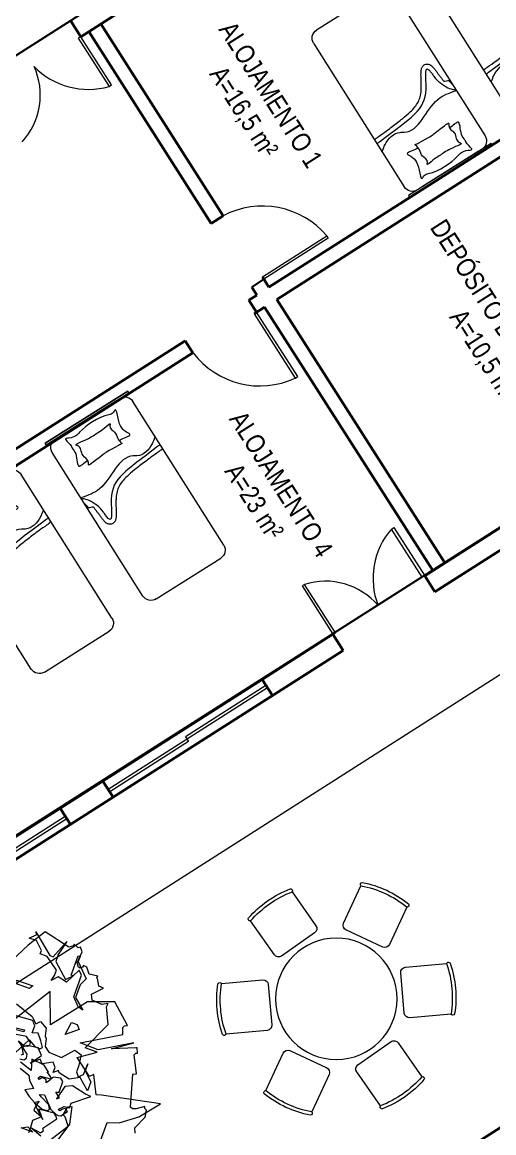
# Model space of a CAD drawing. Header units: metres. Extents: x -71 to 881, y -503 to 661.
# Drawn here: x 153.09 to 158.03, y 534.42 to 546.05 of the extents above; entities that cross this region are included whole.
import ezdxf

# ---------------------------------------------------------------- set-up
doc = ezdxf.new("R2010")
doc.units = ezdxf.units.M
doc.linetypes.add('ACAD_ISO02W100', pattern=[15, 12, -3])
for name, color, linetype, lineweight in [('02. Paredes', 6, 'Continuous', 30), ('03. Esquadria janelas', 2, 'Continuous', 15), ('03. Esquadria Porta', 2, 'Continuous', 15), ('04. Pisos', 8, 'Continuous', 5), ('05. Textos', 5, 'Continuous', 0), ('07. Mobiliário', 51, 'Continuous', 5), ('08. Projeção', 1, 'ACAD_ISO02W100', 5)]:
    doc.layers.add(name, color=color, linetype=linetype, lineweight=lineweight)
doc.layers.add('ARBRE', color=100, linetype='Continuous', lineweight=13, true_color=0x00ff3f)
doc.styles.add('ESC 1.100', font='ARIALN.TTF', dxfattribs={"height": 0.2})

# ---------------------------------------------------------------- blocks, each defined once
blk = doc.blocks.new('WMF2', base_point=(0, 0.01))
at = {"color": 251, "lineweight": 0, "true_color": 0x636466}
for points in [[(81.23, -212.64), (86.45, -202.37)], [(40.43, -164.26), (40.42, -170.12), (36.91, -171.27), (31.95, -175.08), (27.13, -180.99), (44.83, -177.37), (46.41, -176.96), (49.12, -182.48), (50.2, -181.46), (55.69, -185.68), (50.55, -189.17), (54.41, -189.22), (50.23, -198.2), (52.48, -203.12), (52.39, -204.21), (54.12, -203.26), (57.28, -203.53), (58.15, -205.15), (55.25, -208.11), (56.89, -208.24), (57.74, -209.97), (58.25, -210.45), (58.2, -211), (60.88, -210.67), (62.28, -212.43), (63.37, -212.54), (63.42, -211.98), (64, -211.48), (64.56, -211.53), (65.45, -212.71), (65.14, -216.33), (66.13, -217.51), (66.73, -217.02), (68.24, -217.69), (68.28, -217.15), (69.45, -216.26), (77.76, -218.17), (81.23, -212.64), (81.23, -212.64)], [(31.37, -170.03), (31.94, -171.46), (30.17, -175.61), (30.45, -177.74), (31.15, -178.04), (31.35, -178.56), (33.6, -177.07), (34.61, -176.66), (35.32, -176.96), (38.04, -186.65), (37.02, -187.05), (39.7, -192.27), (39.35, -192.88), (38.94, -193.04), (39.56, -194.57), (39.97, -194.4), (46.81, -191.62), (41.05, -195.63), (50.47, -189.97), (56.38, -190.15), (44.99, -196.88), (45.76, -198.84), (45.47, -199.54), (44.55, -199.92), (50.64, -205.39), (58.51, -202.62), (66.66, -192.17), (70.16, -201.76), (80.62, -185.19)], [(57.9, -159.41), (61.78, -160.83), (58.66, -160.38), (58.28, -160.48), (57.75, -161.18), (58.26, -161.95), (55.2, -166.06), (55.75, -166.8), (56.5, -167.36), (60.96, -166.95), (61.31, -166.89), (59.77, -164.96), (59.07, -164.44), (62, -167.02), (62.51, -167.79), (63.26, -168.35), (60.34, -167.25), (58.66, -167.5), (58.28, -168), (58.89, -169.15), (61.9, -170.7), (62.6, -171.21), (61.18, -171.65), (57.84, -168.06), (55.81, -167.24), (55.17, -167.15), (54.29, -167.27), (52.87, -169.18), (53.82, -169.88), (54.6, -169.37), (55.15, -168.63), (55.66, -169.01), (54.32, -170.26), (52.66, -170.5), (52.66, -171.97), (47.81, -175.9), (49.56, -176.04), (54.15, -177.07), (56.26, -176.06), (57.34, -171.75), (56.54, -172.31), (58.19, -173.55), (57.21, -173.91), (57.26, -177.31), (58.26, -178.06), (60.53, -177.56), (61.17, -176.18), (61.91, -175.17), (62.25, -176.19), (63.37, -176.26), (63.72, -176.21), (64.28, -175.46), (64.78, -175.83), (64.22, -176.58), (61.08, -176.8), (60.89, -177.07), (62.8, -178.48), (62.37, -178.54), (64.31, -180), (68.46, -180.44), (67.52, -177.18), (71.39, -178.5)], [(71.95, -179.32), (70.65, -179.51), (70.12, -180.21), (70.34, -181.46), (74.19, -184.37), (72.12, -183.59), (70.89, -183.77), (70.51, -184.27), (70.59, -185.1), (72.3, -186.38), (76.95, -185.71)], [(70.82, -176.69), (67.68, -175.65), (66.98, -174.25), (64.97, -172.31), (67.26, -170.98), (65.32, -169.52), (63.26, -168.35), (62.04, -169.25), (62.51, -167.79), (62.6, -166.17), (59.77, -164.96), (61.9, -163.05), (61.78, -160.83), (61.83, -159.09)], [(56.45, -156.83), (51.18, -165.09), (52.99, -167.49), (53.79, -167.78), (53.24, -170.6), (52.14, -171.11), (51.01, -165.85), (52.98, -159.15), (54.67, -154.45), (56.12, -154.97), (56.45, -156.83), (56.45, -156.83)], [(62.6, -160.74), (60.66, -159.76), (64.44, -159.76), (62.6, -160.74), (62.6, -160.74)], [(52.76, -180.21), (55.75, -178.63), (59.24, -179.37), (59.71, -180), (60.98, -178.83), (60.92, -180.53), (62.07, -181.8), (65.07, -180.21), (66.12, -181.35), (68.53, -179.14), (66.06, -182.57), (67.81, -184.35), (71.26, -183.89), (72.51, -182.83), (71.38, -180.95), (72, -180.48)], [(73.83, -180.56), (71.19, -185.7), (68.92, -184.4), (67.21, -184.32), (66.57, -184.91), (67.73, -186.66), (69.36, -188.54), (71.08, -188), (71, -190.33), (72.16, -191.6), (77.42, -191.2)], [(77.57, -187.67), (73.52, -188.11), (73.54, -187.51), (77.6, -187.05)], [(78.5, -194.76), (72.73, -192.72), (70.97, -190.94), (69.83, -192.11), (67.56, -190.81), (67.04, -188.46), (66.45, -187.83), (65.94, -185.49), (64.29, -184.21), (60.16, -184.05), (57.09, -187.45), (54.82, -186.75), (54.35, -183.2), (54.41, -181.49), (53.37, -180.24), (52.1, -181.39), (51.95, -184.94), (52.04, -182.63), (49.22, -180.06), (49.34, -177.15), (52.76, -180.21), (52.76, -180.21)], [(59.05, -195.06), (57.96, -193.84), (61.5, -190.92), (60.89, -195.06), (59.05, -195.06), (59.05, -195.06)], [(62.92, -202.64), (62.92, -209.57), (64.13, -210.8), (66.44, -206.05), (69.38, -206.67), (71.07, -204.94), (70.59, -206.67), (70.59, -208.49), (74.6, -211.4), (76.92, -211.4), (76.92, -212.49), (79.35, -214.81), (81.66, -214.81), (79.84, -216.64), (80.44, -217.25), (73.99, -211.89), (72.89, -211.89), (70.59, -217.73), (71.68, -213.12), (71.68, -210.8), (67.05, -206.67), (65.23, -208.49), (65.83, -208.49), (65.83, -214.81), (65.23, -214.81), (65.23, -213.12), (61.21, -208.97), (62.31, -206.67), (62.31, -202.64), (58.89, -199.71), (60.6, -200.21), (62.92, -202.64), (62.92, -202.64)], [(80.95, -201.5), (75.73, -201.5), (76.34, -200.42), (80.95, -200.42), (80.95, -201.5), (80.95, -201.5)]]:
    blk.add_lwpolyline(points, dxfattribs=at)
blk = doc.blocks.new('camasolteiro02')
for p, q in [((51.1, 0), (-51.1, 0)), ((-51.1, 0), (51.1, 0)), ((-51.1, -2), (-51.1, 0)), ((51.1, -2), (51.1, 0)), ((40, -2), (-51.1, -2)), ((35, -2), (-35, -2)), ((51.1, -2), (-34.1, -2)), ((-50, -190), (-50, -12)), ((50, -190), (50, -12)), ((40, -200), (-40, -200))]:
    blk.add_line(p, q)
for centre, radius, start, end in [((-40, -12), 10, 90, 180), ((40, -12), 10, 0, 90), ((-49, -57.4), 1.23, 90, 142.8431), ((49.1, -69.7), 1.23, 39.6145, 90), ((-40, -190), 10, 180, 270), ((40, -190), 10, 270, 0)]:
    blk.add_arc(centre, radius, start, end)
for points, knots in [([(-15.9, -39), (-16.7, -38.9), (-21.1, -38.7), (-30.8, -41.7), (-24.6, -32.2), (-24.2, -25), (-32.2, -7.2), (-25.5, -11.9), (-11.6, -6.3), (9.3, -7.2), (22.1, -11.9), (31.1, -6.5), (31, -7.8), (30.6, -11.1), (29.4, -14.9), (30.1, -21.2), (28.5, -27.9), (37.9, -40.6), (28.3, -39.2), (25.2, -38.9), (23.1, -38.9), (23, -38.9)], [81.687104, 81.687104, 81.687104, 81.687104, 84.303092, 94.490265, 95.821174, 114.974443, 124.217806, 127.994946, 132.672535, 168.407907, 181.157056, 185.083873, 185.083873, 185.083873, 194.913874, 196.95947, 203.804533, 217.332123, 221.076914, 227.501963, 227.635262, 227.635262, 227.635262, 227.635262]), ([(-12.6, -42.9), (-14.1, -43), (-15.5, -43.2), (-17, -43.3), (-16.9, -43), (-16, -40.9), (-15.4, -35.9), (-18.1, -28.7), (-13.3, -22.6), (-18.2, -18.5), (-7.8, -20.1), (1.6, -20), (11.3, -20.4), (26.3, -17.4), (22.4, -21.5), (22.9, -26.1), (25.9, -32.8), (21.3, -39), (26.3, -44.5), (21.9, -44), (0.5, -41.9), (-12.6, -42.9)], [128.109957, 128.109957, 128.109957, 128.109957, 133.877174, 133.877174, 133.877174, 134.700022, 140.852367, 148.288711, 156.818578, 158.771961, 161.075668, 177.368653, 194.033089, 200.69833, 202.514132, 207.842433, 213.9765, 223.65884, 225.88537, 231.073357, 231.878679, 231.878679, 231.878679, 231.878679]), ([(-50, -64.8), (-49.4, -65.6), (-5, -69.7), (19.9, -66.9), (37.6, -114.5), (38, -91.4), (39.4, -84.5), (43.9, -75.4), (47.1, -71.4), (49.8, -69.5), (49.3, -69), (49.2, -68.7), (49.1, -68.5)], [1.179138, 1.179138, 1.179138, 1.179138, 4.278979, 98.140229, 150.29156, 154.194563, 163.809696, 172.228699, 179.388193, 179.916356, 180.434462, 181.065997, 181.065997, 181.065997, 181.065997]), ([(-50, -70.4), (-50, -70.4), (-49.9, -70.4), (-49.3, -70.6), (-48.7, -70.7), (-48.1, -70.8), (-47.9, -70.8), (-47.5, -70.8), (-47.4, -70.8), (-46.9, -70.9), (-46.5, -70.9), (-45.4, -71), (-44.7, -71.1), (-42.5, -71.3), (-36.1, -71.4), (-32, -71.8), (-29.4, -72), (-22, -72.7), (-17.5, -73.1), (-9.5, -73.9), (-6, -74.4), (-0.3, -75.6), (2, -76.2), (6.1, -77.6), (8, -78.4), (11.4, -80.4), (13, -81.6), (16, -84.4), (17.5, -86.1), (19.4, -88.7), (19.8, -89.3), (20.7, -90.5), (21.1, -91.2), (22.5, -93.4), (23.5, -95.1), (25.2, -98.1), (26, -99.5), (27.3, -101.6), (27.8, -102.5), (28.8, -103.9), (29.2, -104.5), (29.9, -105.5), (30.2, -105.9), (30.9, -106.6), (31.2, -106.9), (31.9, -107.5), (32.3, -107.8), (33, -108.2), (33.4, -108.4), (34.3, -108.7), (34.7, -108.8), (35.7, -108.9), (36.2, -108.9), (37.3, -108.8), (37.8, -108.6), (38.8, -108.2), (39.3, -107.9), (40, -107.3), (40.3, -107), (40.8, -106.3), (41, -106), (41.4, -105.4), (41.5, -105.1), (41.9, -104.2), (42.1, -103.7), (42.4, -102.5), (42.5, -101.9), (42.7, -100.6), (42.7, -100), (42.8, -98.8), (42.9, -98.4), (42.9, -97.6), (42.9, -97.2), (42.9, -96.4), (43, -96.1), (43, -95.2), (43, -94.8), (43, -93.9), (43.1, -93.4), (43.2, -92.5), (43.2, -92), (43.4, -90.6), (43.5, -89.6), (43.7, -88), (43.8, -87.3), (43.9, -86.2), (43.9, -85.6), (44, -84.8), (44, -84.5), (44.1, -83.6), (44.1, -83), (49.1, -81.9), (49.1, -81.4), (49.2, -80), (49.2, -79.3), (49.4, -78), (49.5, -77.5), (49.6, -77), (49.7, -76.9), (49.8, -76.7), (49.8, -76.5), (49.9, -76.3), (50, -76.3), (50, -76.2)], [2.761415, 2.761415, 2.761415, 2.761415, 2.829206, 2.829206, 3.660886, 3.660886, 4.097157, 4.097157, 4.464162, 4.464162, 5.39152, 5.39152, 7.246236, 7.246236, 10.955667, 10.955667, 18.37453, 18.37453, 33.212255, 33.212255, 48.04998, 48.04998, 60.019504, 60.019504, 71.989027, 71.989027, 83.95855, 83.95855, 95.928074, 95.928074, 99.337206, 99.337206, 102.746339, 102.746339, 110.488091, 110.488091, 116.982094, 116.982094, 121.58744, 121.58744, 125.074699, 125.074699, 127.748544, 127.748544, 129.874348, 129.874348, 131.607074, 131.607074, 133.012182, 133.012182, 134.185572, 134.185572, 135.358962, 135.358962, 136.532352, 136.532352, 137.705742, 137.705742, 138.879132, 138.879132, 140.052522, 140.052522, 141.225912, 141.225912, 143.645822, 143.645822, 146.065732, 146.065732, 148.485642, 148.485642, 149.88036, 149.88036, 151.014889, 151.014889, 152.149417, 152.149417, 153.508303, 153.508303, 155.04767, 155.04767, 156.587038, 156.587038, 159.665773, 159.665773, 161.486893, 161.486893, 162.994551, 162.994551, 163.773757, 163.773757, 165.332168, 165.332168, 166.890579, 166.890579, 169.462976, 169.462976, 172.035372, 172.035372, 172.917822, 172.917822, 173.800272, 173.800272, 174.402112, 174.402112, 174.402112, 174.402112])]:
    blk.add_open_spline(points, degree=3, knots=knots)
blk.add_spline([(-49, -56.2), (-43.4, -60.3), (-23.1, -62.6), (-19.7, -60.5), (28.6, -70.8), (49.1, -68.5)], degree=3)
blk = doc.blocks.new('DCHARRND')
at = {"linetype": 'Continuous'}
for p, q in [((-10, -2.63815), (-10, -18.99995)), ((10, -18.99995), (10, -2.63815)), ((-8, -20.99995), (8, -20.99995))]:
    blk.add_line(p, q, dxfattribs=at)
for centre, radius, start, end in [((0, -41.272), 41.272, 75.97797, 104.022), ((-9.7697, -1.94695), 0.75323, 107.8005, 188.662), ((-9.8649, -2.00005), 0.65223, 185.3119, 258.05), ((0, -42.68032), 41.272, 75.97797, 104.022), ((9.7697, -1.94695), 0.75323, 351.338, 72.19953), ((9.865, -2.00005), 0.65223, 281.95, 354.6881), ((-8, -18.99995), 2, 180, 270), ((8, -18.99995), 2, 270, 0)]:
    blk.add_arc(centre, radius, start, end, dxfattribs=at)
blk = doc.blocks.new('TBL48D')
at = {"linetype": 'Continuous'}
blk.add_circle((0, 0), 24, dxfattribs=at)

msp = doc.modelspace()

# ---------------------------------------------------------------- linework, layer by layer
for p, q in [((155.603, 539.166), (155.71, 538.998)), ((153.933, 538.102), (154.041, 537.933))]:
    msp.add_line(p, q)
for points in [[(147.516, 542.193), (162.569, 551.795), (166.388, 545.809)], [(159.747, 549.757), (163.35, 544.109), (151.409, 536.505)]]:
    msp.add_lwpolyline(points)
at = {"layer": '02. Paredes'}
for p, q in [((158.171, 548.752), (153.702, 545.901)), ((153.595, 546.07), (153.702, 545.901)), ((153.913, 546.036), (155.196, 544.025)), ((159.932, 545.991), (155.674, 543.275)), ((153.787, 545.955), (155.069, 543.944)), ((155.755, 543.148), (158.504, 544.902)), ((155.196, 544.025), (155.069, 543.944)), ((155.621, 543.359), (155.494, 543.278)), ((155.621, 543.359), (155.494, 543.278)), ((155.605, 543.384), (155.674, 543.275)), ((155.674, 543.275), (155.621, 543.359)), ((155.494, 543.278), (155.548, 543.194)), ((155.548, 543.194), (155.464, 543.14)), ((155.544, 543.014), (155.464, 543.14)), ((155.544, 543.014), (155.464, 543.14)), ((155.755, 543.148), (157.516, 540.387)), ((155.629, 543.068), (155.519, 542.998)), ((155.629, 543.068), (157.39, 540.307)), ((154.798, 542.715), (151.94, 540.892)), ((154.878, 542.589), (154.798, 542.715)), ((154.878, 542.589), (149.634, 539.244)), ((159.514, 541.662), (157.306, 540.253)), ((159.622, 541.493), (157.413, 540.084)), ((168.962, 541.402), (154.077, 531.907)), ((157.39, 540.307), (157.306, 540.253)), ((157.306, 540.253), (157.413, 540.084)), ((156.344, 539.64), (155.603, 539.166)), ((156.344, 539.64), (156.452, 539.471)), ((156.452, 539.471), (154.041, 537.933)), ((155.603, 539.166), (151.817, 536.752)), ((155.603, 539.166), (155.71, 538.998)), ((153.486, 537.817), (153.594, 537.648))]:
    msp.add_line(p, q, dxfattribs=at)
msp.add_lwpolyline([(153.933, 538.102), (154.041, 537.933), (151.335, 536.207), (147.516, 542.193)], dxfattribs=at)
at = {"layer": '03. Esquadria janelas'}
for p, q in [((155.659, 539.078), (153.99, 538.013)), ((155.643, 539.103), (154.8, 538.565)), ((154.8, 538.565), (154.832, 538.515)), ((154.832, 538.515), (154.006, 537.988)), ((153.54, 537.732), (152.697, 537.194)), ((153.556, 537.707), (151.887, 536.642))]:
    msp.add_line(p, q, dxfattribs=at)
at = {"layer": '03. Esquadria Porta'}
for p, q in [((155.629, 543.068), (155.544, 543.014)), ((156.302, 539.613), (156.37, 539.656)), ((156.344, 539.64), (156.344, 539.64))]:
    msp.add_line(p, q, dxfattribs=at)
for points in [[(154.025, 545.396), (153.702, 545.901), (153.677, 545.885), (154, 545.379)], [(156.279, 543.815), (156.295, 543.789), (155.621, 543.359), (155.605, 543.384)], [(155.949, 542.323), (155.975, 542.339), (155.544, 543.014), (155.519, 542.998)], [(156.983, 540.759), (157.306, 540.253), (157.28, 540.237), (156.958, 540.742)], [(156.022, 540.146), (156.344, 539.64), (156.37, 539.656), (156.047, 540.162)]]:
    msp.add_lwpolyline(points, close=True, dxfattribs=at)
at = {"layer": '04. Pisos'}
msp.add_line((166.811, 544.774), (150.914, 534.634), dxfattribs=at)
at = {"layer": '08. Projeção'}
for centre, radius, start, end in [((152.554, 545.288), 0.725, 317.5536, 24.6025), ((153.781, 546.137), 0.788, 223.9595, 286.128), ((155.606, 543.243), 0.883, 40.3423, 117.6619), ((155.58, 543.125), 0.883, 217.4047, 294.7243), ((157.552, 540.225), 0.788, 138.9386, 201.1071), ((156.265, 539.471), 0.725, 40.464, 107.513)]:
    msp.add_arc(centre, radius, start, end, dxfattribs=at)

# ---------------------------------------------------------------- block references
at = {"layer": '07. Mobiliário'}
for name, p, xscale, yscale, zscale, rotation in [('camasolteiro02', (158.721, 545.221), -0.01, 0.01, 0.01, 212.2899857079861), ('camasolteiro02', (157.579, 544.493), -0.01, 0.01, 0.01, 212.2899857079861), ('camasolteiro02', (153.762, 541.914), -0.01, 0.01, 0.01, 32.28998570798613), ('camasolteiro02', (152.592, 541.148), -0.01, 0.01, 0.01, 32.28998570798613), ('DCHARRND', (156.908, 536.957), -0.026513942392225, 0.026513942392225, 0.026513942392225, 335.0778726686951), ('DCHARRND', (155.659, 536.846), -0.026513942392225, 0.026513942392225, 0.026513942392225, 35.07787266869521), ('TBL48D', (156.38, 535.82), -0.02651394239222501, 0.026513942392225, 0.026513942392225, 215.0778726686951), ('DCHARRND', (157.628, 535.931), -0.026513942392225, 0.026513942392225, 0.026513942392225, 275.0778726686951), ('DCHARRND', (155.131, 535.709), -0.02651394239222501, 0.02651394239222501, 0.02651394239222501, 95.07787266869506), ('DCHARRND', (157.1, 534.794), -0.02651394239222501, 0.026513942392225, 0.026513942392225, 215.0778726686951), ('DCHARRND', (155.852, 534.683), -0.026513942392225, 0.026513942392225, 0.026513942392225, 155.0778726686951)]:
    msp.add_blockref(name, p, dxfattribs=dict(at, xscale=xscale, yscale=yscale, zscale=zscale, rotation=rotation))
at = {"layer": 'ARBRE', "color": 251, "lineweight": 5, "true_color": 0x636466, "xscale": 0.03451886634015593, "yscale": 0.03451886634015593, "zscale": 0.03451886634015593, "rotation": 160.1685466476646}
msp.add_blockref('WMF2', (153.299, 528.525), dxfattribs=at)

# ---------------------------------------------------------------- texts
at = {"layer": '05. Textos', "char_height": 0.2, "width": 6.86676, "attachment_point": 2, "rotation": 302.503, "style": 'ESC 1.100'}
for s, insert in [('ALOJAMENTO 1\\PA=16,5 m²', (155.779, 545.349)), ('DEPÓSITO DE MATERIAIS\\PA=10,5 m²', (158.293, 542.802)), ('ALOJAMENTO 4\\PA=23 m²', (155.887, 541.267))]:
    msp.add_mtext(s, dxfattribs=dict(at, insert=insert))

doc.saveas('drawing.dxf')
